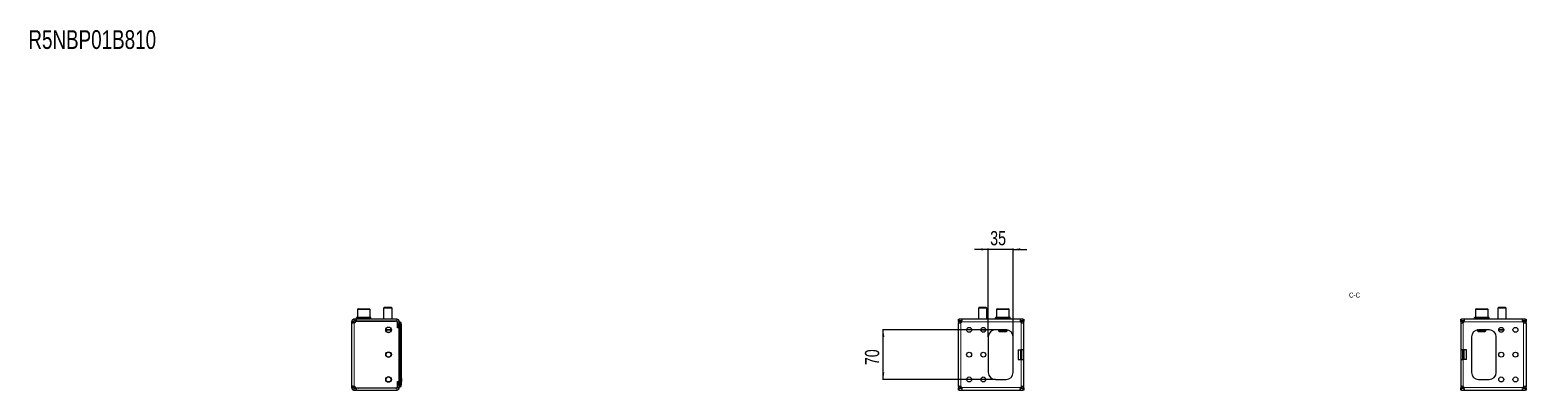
# Model space of a CAD drawing. Header units: millimetres. Extents: x 535 to 4600, y -1371 to 657.
# Drawn here: x 2491 to 4600, y 149 to 657 of the extents above; entities that cross this region are included whole.
import ezdxf

# ---------------------------------------------------------------- set-up
doc = ezdxf.new("R2010")
doc.units = ezdxf.units.MM
doc.layers.add('FORMAT', color=7, linetype='Continuous')
doc.styles.add('SLDTEXTSTYLE0', font='TXT', dxfattribs={"width": 0.75})
doc.dimstyles.new('SLDDIMSTYLE0', dxfattribs={"dimtxt": 20, "dimasz": 10, "dimexe": 0, "dimexo": 0.0625, "dimgap": 5, "dimtad": 2, "dimdec": 1, "dimrnd": 1e-09, "dimzin": 12, "dimdsep": 46, "dimtxsty": 'SLDTEXTSTYLE0', "dimsah": 1, "dimcen": 0.09, "dimadec": 0, "dimazin": 3, "dimtfac": 1, "dimtofl": 0, "dimtmove": 0, "dimatfit": 3, "dimfxl": 0, "dimfrac": 2, "dimtolj": 1, "dimtzin": 12, "dimarcsym": 0})
doc.dimstyles.new('SLDDIMSTYLE1', dxfattribs={"dimtxt": 20, "dimasz": 10, "dimexe": 0, "dimexo": 0.0625, "dimgap": 5, "dimtad": 2, "dimdec": 1, "dimrnd": 1e-09, "dimzin": 12, "dimdsep": 46, "dimtxsty": 'SLDTEXTSTYLE0', "dimsah": 1, "dimcen": 0.09, "dimadec": 0, "dimazin": 3, "dimtfac": 1, "dimtmove": 0, "dimatfit": 0, "dimfxl": 0, "dimfrac": 2, "dimtolj": 1, "dimtzin": 12, "dimarcsym": 0})

# ---------------------------------------------------------------- blocks, each defined once
blk = doc.blocks.new('_D_9')
at = {"layer": 'FORMAT'}
for p, q in [((3842.1, 347.1), (3822.9, 347.1)), ((3842.1, 223.6), (3842.1, 348.1)), ((3877.1, 347.1), (3842.1, 347.1)), ((3877.1, 223.6), (3877.1, 348.1)), ((3877.1, 347.1), (3896.3, 347.1))]:
    blk.add_line(p, q, dxfattribs=at)
for points in [[(3842.1, 347.1), (3832.1, 348.6), (3832.1, 345.5)], [(3877.1, 347.1), (3887.1, 345.5), (3887.1, 348.6)]]:
    blk.add_solid(points, dxfattribs=at)
at = {"layer": 'FORMAT', "insert": (3844.8, 372.9), "char_height": 20, "attachment_point": 1, "style": 'SLDTEXTSTYLE0'}
blk.add_mtext('35', dxfattribs=at)
blk = doc.blocks.new('_D_10')
at = {"layer": 'FORMAT'}
for p, q in [((3852.1, 233.6), (3693.1, 233.6)), ((3694.1, 163.6), (3694.1, 233.6)), ((3852.1, 163.6), (3693.1, 163.6))]:
    blk.add_line(p, q, dxfattribs=at)
for points in [[(3694.1, 233.6), (3692.6, 223.6), (3695.6, 223.6)], [(3694.1, 163.6), (3695.6, 173.6), (3692.6, 173.6)]]:
    blk.add_solid(points, dxfattribs=at)
at = {"layer": 'FORMAT', "insert": (3668.3, 183.8), "char_height": 20, "attachment_point": 1, "rotation": 90, "style": 'SLDTEXTSTYLE0'}
blk.add_mtext('70', dxfattribs=at)

msp = doc.modelspace()

# ---------------------------------------------------------------- linework, layer by layer
at = {"color": 7, "linetype": 'Continuous', "lineweight": 25}
for p, q in [((2952.82, 262.07), (2952.82, 251.07)), ((2953.82, 263.07), (2969.82, 263.07)), ((2970.82, 251.07), (2970.82, 262.07)), ((2990.9, 265.07), (2989.82, 264)), ((2989.82, 264), (2989.82, 248.57)), ((3001.82, 264), (2989.82, 264)), ((3000.75, 265.07), (2990.9, 265.07)), ((3001.82, 264), (3000.75, 265.07)), ((3001.82, 248.57), (3001.82, 264)), ((3829.18, 265.07), (3828.11, 264)), ((3828.11, 264), (3828.11, 248.57)), ((3840.11, 264), (3828.11, 264)), ((3839.03, 265.07), (3829.18, 265.07)), ((3840.11, 264), (3839.03, 265.07)), ((3840.11, 248.57), (3840.11, 264)), ((3853.61, 262.07), (3853.61, 251.07)), ((3854.61, 263.07), (3863, 263.07)), ((3863, 263.07), (3870.61, 263.07)), ((3871.61, 251.07), (3871.61, 262.07)), ((4528.61, 262.07), (4528.61, 251.07)), ((4529.61, 263.07), (4537.95, 263.07)), ((4537.95, 263.07), (4545.61, 263.07)), ((4546.61, 251.07), (4546.61, 262.07)), ((4561.18, 265.07), (4560.11, 264)), ((4560.11, 264), (4560.11, 248.57)), ((4572.11, 264), (4560.11, 264)), ((4571.03, 265.07), (4561.18, 265.07)), ((4572.11, 264), (4571.03, 265.07)), ((4572.11, 248.57), (4572.11, 264)), ((2947.32, 245.07), (2944.82, 245.07)), ((2944.82, 245.07), (2944.82, 243.85)), ((2944.82, 243.85), (2944.82, 153.3)), ((2947.32, 243.85), (2944.82, 243.85)), ((2947.32, 245.07), (2947.32, 243.85)), ((2948.32, 246.07), (2948.32, 248.57)), ((2950.73, 248.57), (2948.32, 248.57)), ((2950.73, 246.07), (2948.32, 246.07)), ((2950.72, 248.57), (2950.72, 246.07)), ((2950.72, 248.57), (2951.72, 248.57)), ((2951.72, 246.07), (2950.72, 246.07)), ((2951.57, 251.07), (2951.57, 250.07)), ((2951.57, 251.07), (2951.58, 251.07)), ((2951.57, 250.07), (2951.58, 250.07)), ((2951.58, 251.07), (2951.58, 250.82)), ((2952.37, 251.07), (2951.58, 251.07)), ((2951.58, 250.07), (2951.58, 250.32)), ((2952.37, 250.07), (2951.58, 250.07)), ((3008.32, 248.57), (2951.72, 248.57)), ((2951.72, 246.07), (3008.32, 246.07)), ((2951.75, 245.97), (3006.72, 245.97)), ((2952.37, 251.07), (2952.47, 251.07)), ((2952.37, 250.07), (2952.47, 250.07)), ((2952.47, 251.07), (2952.47, 250.82)), ((2954.61, 251.07), (2952.47, 251.07)), ((2952.47, 250.07), (2952.47, 250.32)), ((2954.61, 250.07), (2952.47, 250.07)), ((2954.61, 251.07), (2954.79, 251.07)), ((2954.61, 250.07), (2954.79, 250.07)), ((2954.79, 251.07), (2954.79, 250.82)), ((2957.95, 251.07), (2954.79, 251.07)), ((2954.79, 250.07), (2954.79, 250.32)), ((2957.95, 250.07), (2954.79, 250.07)), ((2955.82, 250.07), (2955.82, 248.57)), ((2957.95, 251.07), (2958.18, 251.07)), ((2957.95, 250.07), (2958.18, 250.07)), ((2958.18, 251.07), (2958.18, 250.82)), ((2961.87, 251.07), (2958.18, 251.07)), ((2958.18, 250.07), (2958.18, 250.32)), ((2961.87, 250.07), (2958.18, 250.07)), ((2961.87, 251.07), (2962.17, 251.07)), ((2961.87, 251.07), (2961.96, 251.07)), ((2961.87, 250.07), (2962.05, 250.07)), ((2962.05, 250.07), (2962.12, 250.07)), ((2962.09, 251.07), (2962.12, 251.07)), ((2962.12, 251.07), (2962.12, 250.82)), ((2965.79, 251.07), (2962.12, 251.07)), ((2962.12, 250.07), (2962.12, 250.32)), ((2965.79, 250.07), (2962.12, 250.07)), ((2965.79, 251.07), (2966.02, 251.07)), ((2965.79, 250.07), (2966.02, 250.07)), ((2966.02, 251.07), (2966.02, 250.82)), ((2969.11, 251.07), (2966.02, 251.07)), ((2966.02, 250.07), (2966.02, 250.32)), ((2969.11, 250.07), (2966.02, 250.07)), ((2967.82, 248.57), (2967.82, 250.07)), ((2969.11, 251.07), (2969.28, 251.07)), ((2969.11, 250.07), (2969.28, 250.07)), ((2969.28, 251.07), (2969.28, 250.82)), ((2971.31, 251.07), (2969.28, 251.07)), ((2969.28, 250.07), (2969.28, 250.32)), ((2971.31, 250.07), (2969.28, 250.07)), ((2971.31, 251.07), (2971.4, 251.07)), ((2971.31, 250.07), (2971.4, 250.07)), ((2971.4, 251.07), (2971.4, 250.82)), ((2972.07, 251.07), (2971.4, 251.07)), ((2971.4, 250.07), (2971.4, 250.32)), ((2972.07, 250.07), (2971.4, 250.07)), ((2972.07, 250.07), (2972.07, 251.07)), ((2985.57, 246.07), (2985.57, 245.97)), ((2985.86, 246.07), (2985.86, 245.97)), ((2987.55, 246.07), (2987.55, 245.97)), ((2990.5, 246.07), (2990.5, 245.97)), ((3000.79, 233.07), (2992.85, 233.07)), ((2994.26, 246.07), (2994.26, 245.97)), ((2998.25, 246.07), (2998.25, 245.97)), ((3001.88, 246.07), (3001.88, 245.97)), ((3004.58, 246.07), (3004.58, 245.97)), ((3005.95, 246.07), (3005.95, 245.97)), ((3006.07, 245.97), (3006.07, 246.07)), ((3009.22, 236.47), (3009.22, 243.47)), ((3009.22, 238.05), (3009.32, 237.84)), ((3011.82, 236.47), (3009.22, 236.47)), ((3009.32, 245.07), (3009.32, 237.12)), ((3011.82, 237.12), (3009.32, 237.12)), ((3011.82, 245.07), (3011.82, 237.12)), ((3011.82, 244.82), (3012.02, 244.82)), ((3011.82, 155.1), (3011.82, 242.55)), ((3011.82, 236.47), (3011.82, 160.67)), ((3012.02, 244.82), (3013.71, 244.37)), ((3012.02, 155.72), (3012.02, 241.93)), ((3014.82, 241.47), (3014.82, 242.92)), ((3014.82, 241.47), (3014.82, 167.03)), ((3800.11, 246.07), (3800.11, 248.57)), ((3800.11, 248.57), (3801.22, 248.57)), ((3801.22, 246.07), (3800.11, 246.07)), ((3800.11, 246.07), (3800.11, 245.97)), ((3800.11, 245.97), (3802.61, 245.97)), ((3800.11, 245.36), (3800.11, 245.97)), ((3800.11, 245.36), (3800.11, 243.3)), ((3800.11, 153.85), (3800.11, 243.3)), ((3800.11, 243.3), (3801.2, 243.3)), ((3804.94, 248.57), (3801.22, 248.57)), ((3804.94, 246.07), (3801.22, 246.07)), ((3802.61, 245.97), (3802.61, 245.36)), ((3802.61, 245.36), (3802.61, 243.54)), ((3887.28, 248.57), (3804.94, 248.57)), ((3804.94, 248.57), (3804.94, 246.36)), ((3838.57, 233.07), (3831.64, 233.07)), ((3867.11, 233.57), (3852.11, 233.57)), ((3852.36, 251.07), (3852.36, 250.07)), ((3852.36, 251.07), (3852.37, 251.07)), ((3852.36, 250.07), (3852.37, 250.07)), ((3852.37, 251.07), (3852.37, 250.82)), ((3853.19, 251.07), (3852.37, 251.07)), ((3852.37, 250.07), (3852.37, 250.32)), ((3853.19, 250.07), (3852.37, 250.07)), ((3853.19, 251.07), (3853.29, 251.07)), ((3853.19, 250.07), (3853.29, 250.07)), ((3853.29, 251.07), (3853.29, 250.82)), ((3855.46, 251.07), (3853.29, 251.07)), ((3853.29, 250.07), (3853.29, 250.32)), ((3855.46, 250.07), (3853.29, 250.07)), ((3853.78, 233.48), (3853.76, 233.48)), ((3853.78, 233.47), (3853.78, 233.48)), ((3853.88, 233.47), (3853.78, 233.47)), ((3853.88, 233.57), (3853.88, 233.47)), ((3857.13, 233.47), (3853.88, 233.47)), ((3855.46, 251.07), (3855.64, 251.07)), ((3855.46, 250.07), (3855.64, 250.07)), ((3855.64, 251.07), (3855.64, 250.82)), ((3858.82, 251.07), (3855.64, 251.07)), ((3855.64, 250.07), (3855.64, 250.32)), ((3858.82, 250.07), (3855.64, 250.07)), ((3856.61, 250.07), (3856.61, 248.57)), ((3856.61, 233.47), (3856.61, 232.15)), ((3856.61, 232.15), (3857.68, 231.07)), ((3856.61, 232.15), (3862.9, 232.15)), ((3857.13, 233.47), (3859.03, 233.47)), ((3858.82, 251.07), (3859.05, 251.07)), ((3858.82, 250.07), (3859.05, 250.07)), ((3859.59, 233.47), (3859.03, 233.47)), ((3859.05, 251.07), (3859.05, 250.82)), ((3862.75, 251.07), (3859.05, 251.07)), ((3859.05, 250.07), (3859.05, 250.32)), ((3862.75, 250.07), (3859.05, 250.07)), ((3865.63, 233.47), (3859.59, 233.47)), ((3862.75, 251.07), (3863.05, 251.07)), ((3862.75, 251.07), (3862.83, 251.07)), ((3862.75, 250.07), (3862.9, 250.07)), ((3862.9, 250.07), (3863, 250.07)), ((3862.9, 232.15), (3868.61, 232.15)), ((3862.95, 251.07), (3863, 251.07)), ((3863, 251.07), (3863, 250.82)), ((3866.66, 251.07), (3863, 251.07)), ((3863, 250.07), (3863, 250.32)), ((3866.66, 250.07), (3863, 250.07)), ((3866.18, 233.47), (3865.63, 233.47)), ((3866.18, 233.47), (3868.08, 233.47)), ((3866.66, 251.07), (3866.89, 251.07)), ((3866.66, 250.07), (3866.89, 250.07)), ((3866.89, 251.07), (3866.89, 250.82)), ((3869.95, 251.07), (3866.89, 251.07)), ((3866.89, 250.07), (3866.89, 250.32)), ((3869.95, 250.07), (3866.89, 250.07)), ((3867.53, 231.07), (3868.61, 232.15)), ((3868.52, 233.47), (3868.08, 233.47)), ((3868.61, 248.57), (3868.61, 250.07)), ((3868.61, 232.15), (3868.61, 233.46)), ((3869.95, 251.07), (3870.13, 251.07)), ((3869.95, 250.07), (3870.13, 250.07)), ((3870.13, 251.07), (3870.13, 250.82)), ((3872.13, 251.07), (3870.13, 251.07)), ((3870.13, 250.07), (3870.13, 250.32)), ((3872.13, 250.07), (3870.13, 250.07)), ((3872.13, 251.07), (3872.22, 251.07)), ((3872.13, 250.07), (3872.22, 250.07)), ((3872.22, 251.07), (3872.22, 250.82)), ((3872.86, 251.07), (3872.22, 251.07)), ((3872.22, 250.07), (3872.22, 250.32)), ((3872.86, 250.07), (3872.22, 250.07)), ((3872.86, 250.07), (3872.86, 251.07)), ((3887.28, 248.57), (3887.28, 246.07)), ((3891, 248.57), (3887.28, 248.57)), ((3891, 246.07), (3887.28, 246.07)), ((3889.61, 245.97), (3892.11, 245.97)), ((3889.61, 245.36), (3889.61, 245.97)), ((3889.61, 243.53), (3889.61, 245.36)), ((3891, 248.57), (3892.11, 248.57)), ((3892.11, 246.07), (3891, 246.07)), ((3892.11, 248.57), (3892.11, 246.07)), ((3892.11, 245.97), (3892.11, 246.07)), ((3892.11, 245.97), (3892.11, 245.36)), ((3892.11, 243.3), (3892.11, 245.36)), ((3892.11, 205.57), (3892.11, 243.3)), ((4508.11, 246.07), (4508.11, 248.57)), ((4508.11, 248.57), (4509.22, 248.57)), ((4509.22, 246.07), (4508.11, 246.07)), ((4508.11, 246.07), (4508.11, 245.97)), ((4508.11, 245.97), (4510.61, 245.97)), ((4508.11, 245.36), (4508.11, 245.97)), ((4508.11, 245.36), (4508.11, 243.3)), ((4508.11, 243.3), (4509.2, 243.3)), ((4508.11, 243.3), (4508.11, 205.57)), ((4512.94, 248.57), (4509.22, 248.57)), ((4512.94, 246.07), (4509.22, 246.07)), ((4510.61, 245.97), (4510.61, 245.36)), ((4510.61, 245.36), (4510.61, 243.54)), ((4512.94, 248.57), (4512.94, 246.36)), ((4595.28, 248.57), (4512.94, 248.57)), ((4527.36, 251.07), (4527.36, 250.07)), ((4527.36, 251.07), (4527.37, 251.07)), ((4527.36, 250.07), (4527.37, 250.07)), ((4527.37, 251.07), (4527.37, 250.82)), ((4528.2, 251.07), (4527.37, 251.07)), ((4527.37, 250.07), (4527.37, 250.32)), ((4528.2, 250.07), (4527.37, 250.07)), ((4528.2, 251.07), (4528.3, 251.07)), ((4528.2, 250.07), (4528.3, 250.07)), ((4528.3, 251.07), (4528.3, 250.82)), ((4530.46, 251.07), (4528.3, 251.07)), ((4528.3, 250.07), (4528.3, 250.32)), ((4530.46, 250.07), (4528.3, 250.07)), ((4530.46, 251.07), (4530.65, 251.07)), ((4530.46, 250.07), (4530.65, 250.07)), ((4530.65, 251.07), (4530.65, 250.82)), ((4533.82, 251.07), (4530.65, 251.07)), ((4530.65, 250.07), (4530.65, 250.32)), ((4533.82, 250.07), (4530.65, 250.07)), ((4531.61, 250.07), (4531.61, 248.57)), ((4531.61, 233.46), (4531.61, 232.15)), ((4531.61, 232.15), (4532.68, 231.07)), ((4531.61, 232.15), (4537.86, 232.15)), ((4532.13, 233.47), (4531.7, 233.47)), ((4532.13, 233.47), (4534.03, 233.47)), ((4548.11, 233.57), (4533.11, 233.57)), ((4533.82, 251.07), (4534.05, 251.07)), ((4533.82, 250.07), (4534.05, 250.07)), ((4534.59, 233.47), (4534.03, 233.47)), ((4534.05, 251.07), (4534.05, 250.82)), ((4537.75, 251.07), (4534.05, 251.07)), ((4534.05, 250.07), (4534.05, 250.32)), ((4537.75, 250.07), (4534.05, 250.07)), ((4540.63, 233.47), (4534.59, 233.47)), ((4537.75, 251.07), (4537.99, 251.07)), ((4537.75, 251.07), (4537.83, 251.07)), ((4537.75, 250.07), (4537.91, 250.07)), ((4537.86, 232.15), (4543.61, 232.15)), ((4537.91, 250.07), (4538, 250.07)), ((4537.96, 251.07), (4538, 251.07)), ((4538, 251.07), (4538, 250.82)), ((4541.66, 251.07), (4538, 251.07)), ((4538, 250.07), (4538, 250.32)), ((4541.66, 250.07), (4538, 250.07)), ((4541.18, 233.47), (4540.63, 233.47)), ((4541.18, 233.47), (4543.08, 233.47)), ((4541.66, 251.07), (4541.89, 251.07)), ((4541.66, 250.07), (4541.89, 250.07)), ((4541.89, 251.07), (4541.89, 250.82)), ((4544.96, 251.07), (4541.89, 251.07)), ((4541.89, 250.07), (4541.89, 250.32)), ((4544.96, 250.07), (4541.89, 250.07)), ((4542.53, 231.07), (4543.61, 232.15)), ((4546.34, 233.47), (4543.08, 233.47)), ((4543.61, 248.57), (4543.61, 250.07)), ((4543.61, 232.15), (4543.61, 233.47)), ((4544.96, 251.07), (4545.13, 251.07)), ((4544.96, 250.07), (4545.13, 250.07)), ((4545.13, 251.07), (4545.13, 250.82)), ((4547.13, 251.07), (4545.13, 251.07)), ((4545.13, 250.07), (4545.13, 250.32)), ((4547.13, 250.07), (4545.13, 250.07)), ((4546.34, 233.47), (4546.34, 233.57)), ((4546.44, 233.47), (4546.34, 233.47)), ((4546.46, 233.48), (4546.44, 233.48)), ((4546.44, 233.47), (4546.44, 233.48)), ((4547.13, 251.07), (4547.22, 251.07)), ((4547.13, 250.07), (4547.22, 250.07)), ((4547.22, 251.07), (4547.22, 250.82)), ((4547.86, 251.07), (4547.22, 251.07)), ((4547.22, 250.07), (4547.22, 250.32)), ((4547.86, 250.07), (4547.22, 250.07)), ((4547.86, 250.07), (4547.86, 251.07)), ((4568.57, 233.07), (4561.64, 233.07)), ((4595.28, 246.07), (4595.28, 248.57)), ((4599, 248.57), (4595.28, 248.57)), ((4599, 246.07), (4595.28, 246.07)), ((4597.61, 245.97), (4600.11, 245.97)), ((4597.61, 245.36), (4597.61, 245.97)), ((4597.61, 243.53), (4597.61, 245.36)), ((4599, 248.57), (4600.11, 248.57)), ((4600.11, 246.07), (4599, 246.07)), ((4600.11, 248.57), (4600.11, 246.07)), ((4600.11, 245.97), (4600.11, 246.07)), ((4600.11, 245.97), (4600.11, 245.36)), ((4600.11, 243.3), (4600.11, 245.36)), ((4600.11, 243.3), (4600.11, 153.85)), ((3842.11, 223.57), (3842.11, 173.57)), ((3857.68, 231.07), (3862.85, 231.07)), ((3862.85, 231.07), (3867.53, 231.07)), ((3877.11, 173.57), (3877.11, 223.57)), ((4523.11, 223.57), (4523.11, 173.57)), ((4532.68, 231.07), (4537.82, 231.07)), ((4537.82, 231.07), (4542.53, 231.07)), ((4558.11, 173.57), (4558.11, 223.57)), ((3884.11, 205.57), (3888.61, 205.57)), ((3884.11, 205.57), (3884.11, 191.57)), ((3884.11, 191.57), (3888.61, 191.57)), ((3892.11, 205.57), (3888.61, 205.57)), ((3888.61, 191.57), (3892.11, 191.57)), ((3889.61, 191.57), (3889.61, 205.57)), ((3892.11, 191.57), (3892.11, 205.57)), ((3892.11, 153.85), (3892.11, 191.57)), ((4511.61, 205.57), (4508.11, 205.57)), ((4508.11, 205.57), (4508.11, 191.57)), ((4508.11, 191.57), (4511.61, 191.57)), ((4508.11, 191.57), (4508.11, 153.85)), ((4510.61, 205.57), (4510.61, 191.57)), ((4516.11, 205.57), (4511.61, 205.57)), ((4516.11, 191.57), (4511.61, 191.57)), ((4516.11, 191.57), (4516.11, 205.57)), ((2944.82, 153.3), (2947.32, 153.3)), ((2944.82, 153.3), (2944.82, 152.07)), ((2944.82, 152.07), (2947.32, 152.07)), ((2947.32, 153.3), (2947.32, 152.07)), ((2948.32, 148.57), (2948.32, 151.07)), ((2948.32, 151.07), (2950.73, 151.07)), ((2948.32, 148.57), (2950.73, 148.57)), ((2950.72, 151.07), (2950.72, 148.57)), ((2950.72, 151.07), (2951.72, 151.07)), ((2951.72, 148.57), (2950.72, 148.57)), ((3008.32, 151.07), (2951.72, 151.07)), ((2951.72, 148.57), (3008.32, 148.57)), ((3006.72, 151.17), (2951.75, 151.17)), ((3009.22, 160.67), (3011.82, 160.67)), ((3009.22, 153.67), (3009.22, 160.67)), ((3009.22, 159.6), (3009.32, 159.81)), ((3009.32, 160.02), (3009.32, 152.07)), ((3011.82, 160.02), (3009.32, 160.02)), ((3011.82, 160.02), (3011.82, 152.07)), ((3012.02, 152.82), (3011.82, 152.82)), ((3013.71, 153.28), (3012.02, 152.82)), ((3014.82, 167.03), (3014.82, 158.82)), ((3015.02, 165.08), (3014.82, 165.08)), ((3015.02, 165.04), (3014.82, 165.04)), ((3015.02, 165.03), (3014.82, 165.03)), ((3015.02, 160.82), (3014.82, 160.82)), ((3015.02, 160.77), (3014.82, 160.77)), ((3014.82, 158.82), (3014.82, 156.17)), ((3014.82, 154.73), (3014.82, 156.17)), ((3015.02, 164.59), (3015.02, 161.26)), ((3800.11, 153.85), (3800.11, 151.79)), ((3800.11, 151.17), (3800.11, 151.79)), ((3802.61, 151.17), (3800.11, 151.17)), ((3800.11, 151.17), (3800.11, 151.07)), ((3800.11, 148.57), (3800.11, 151.07)), ((3800.11, 151.07), (3801.22, 151.07)), ((3801.22, 148.57), (3800.11, 148.57)), ((3801.22, 151.07), (3804.94, 151.07)), ((3801.22, 148.57), (3804.94, 148.57)), ((3802.61, 153.62), (3802.61, 151.79)), ((3802.61, 151.79), (3802.61, 151.17)), ((3804.94, 151.07), (3804.94, 148.57)), ((3804.94, 148.57), (3887.28, 148.57)), ((3852.11, 163.57), (3867.11, 163.57)), ((3887.28, 151.07), (3891, 151.07)), ((3887.28, 148.57), (3887.28, 150.79)), ((3887.28, 148.57), (3891, 148.57)), ((3889.61, 151.79), (3889.61, 153.6)), ((3889.61, 151.17), (3889.61, 151.79)), ((3892.11, 151.17), (3889.61, 151.17)), ((3891, 151.07), (3892.11, 151.07)), ((3892.11, 148.57), (3891, 148.57)), ((3892.11, 153.85), (3891.01, 153.85)), ((3892.11, 151.79), (3892.11, 153.85)), ((3892.11, 151.79), (3892.11, 151.17)), ((3892.11, 151.07), (3892.11, 151.17)), ((3892.11, 151.07), (3892.11, 148.57)), ((4508.11, 153.85), (4508.11, 151.79)), ((4508.11, 151.17), (4508.11, 151.79)), ((4510.61, 151.17), (4508.11, 151.17)), ((4508.11, 151.17), (4508.11, 151.07)), ((4508.11, 148.57), (4508.11, 151.07)), ((4508.11, 151.07), (4509.22, 151.07)), ((4509.22, 148.57), (4508.11, 148.57)), ((4509.22, 151.07), (4512.94, 151.07)), ((4509.22, 148.57), (4512.94, 148.57)), ((4510.61, 153.62), (4510.61, 151.79)), ((4510.61, 151.79), (4510.61, 151.17)), ((4512.94, 148.57), (4512.94, 151.07)), ((4512.94, 148.57), (4595.28, 148.57)), ((4533.11, 163.57), (4548.11, 163.57)), ((4595.28, 151.07), (4599, 151.07)), ((4595.28, 148.57), (4595.28, 150.79)), ((4595.28, 148.57), (4599, 148.57)), ((4597.61, 151.79), (4597.61, 153.6)), ((4597.61, 151.17), (4597.61, 151.79)), ((4600.11, 151.17), (4597.61, 151.17)), ((4599, 151.07), (4600.11, 151.07)), ((4600.11, 148.57), (4599, 148.57)), ((4600.11, 153.85), (4599.01, 153.85)), ((4600.11, 151.79), (4600.11, 153.85)), ((4600.11, 151.79), (4600.11, 151.17)), ((4600.11, 151.07), (4600.11, 151.17)), ((4600.11, 151.07), (4600.11, 148.57))]:
    msp.add_line(p, q, dxfattribs=at)
at = {"color": 8, "linetype": 'Continuous', "lineweight": 18}
for p, q in [((2970.82, 262.07), (2952.82, 262.07)), ((3863.05, 262.07), (3853.61, 262.07)), ((3871.61, 262.07), (3863.05, 262.07)), ((4537.99, 262.07), (4528.61, 262.07)), ((4546.61, 262.07), (4537.99, 262.07)), ((2948.32, 243.3), (2948.32, 153.85)), ((2951.72, 248.57), (2951.72, 246.07)), ((2992.85, 234.07), (3000.79, 234.07)), ((3008.32, 246.07), (3008.32, 248.57)), ((3009.32, 245.07), (3011.82, 245.07)), ((3011.63, 236.47), (3011.63, 237.12)), ((3013.71, 241.47), (3012.02, 241.93)), ((3013.71, 156.17), (3013.71, 241.47)), ((3014.82, 241.47), (3013.71, 241.47)), ((3802.61, 245.36), (3800.11, 245.36)), ((3801.22, 248.57), (3801.22, 246.07)), ((3802.61, 245.07), (3804.69, 245.07)), ((3803.61, 153.3), (3803.61, 243.85)), ((3887.52, 245.07), (3804.69, 245.07)), ((3831.64, 234.07), (3838.57, 234.07)), ((3859.03, 233.57), (3859.03, 233.47)), ((3859.59, 233.57), (3859.59, 233.47)), ((3865.63, 233.57), (3865.63, 233.47)), ((3866.18, 233.57), (3866.18, 233.47)), ((3887.52, 245.07), (3889.61, 245.07)), ((3888.61, 205.57), (3888.61, 243.85)), ((3892.11, 245.36), (3889.61, 245.36)), ((3891, 246.07), (3891, 248.57)), ((4510.61, 245.36), (4508.11, 245.36)), ((4509.22, 248.57), (4509.22, 246.07)), ((4510.61, 245.07), (4512.69, 245.07)), ((4511.61, 243.85), (4511.61, 205.57)), ((4512.69, 245.07), (4595.52, 245.07)), ((4534.03, 233.57), (4534.03, 233.47)), ((4534.59, 233.57), (4534.59, 233.47)), ((4540.63, 233.57), (4540.63, 233.47)), ((4541.18, 233.57), (4541.18, 233.47)), ((4561.64, 234.07), (4568.57, 234.07)), ((4595.52, 245.07), (4597.61, 245.07)), ((4596.61, 243.85), (4596.61, 153.3)), ((4600.11, 245.36), (4597.61, 245.36)), ((4599, 246.07), (4599, 248.57)), ((3887.41, 191.57), (3887.41, 205.57)), ((3887.61, 205.57), (3887.61, 191.57)), ((3887.72, 191.57), (3887.72, 205.57)), ((3887.92, 205.57), (3887.92, 191.57)), ((3888.61, 153.3), (3888.61, 191.57)), ((3888.8, 191.57), (3888.8, 205.57)), ((3889, 205.57), (3889, 191.57)), ((3889.1, 191.57), (3889.1, 205.57)), ((3889.3, 205.57), (3889.3, 191.57)), ((4510.91, 191.57), (4510.91, 205.57)), ((4511.11, 205.57), (4511.11, 191.57)), ((4511.22, 191.57), (4511.22, 205.57)), ((4511.42, 205.57), (4511.42, 191.57)), ((4511.61, 191.57), (4511.61, 153.3)), ((4512.3, 191.57), (4512.3, 205.57)), ((4512.5, 205.57), (4512.5, 191.57)), ((4512.6, 191.57), (4512.6, 205.57)), ((4512.8, 205.57), (4512.8, 191.57)), ((2951.72, 151.07), (2951.72, 148.57)), ((3008.32, 151.07), (3008.32, 148.57)), ((3009.32, 152.07), (3011.82, 152.07)), ((3011.63, 160.02), (3011.63, 160.67)), ((3012.02, 155.72), (3013.71, 156.17)), ((3013.71, 156.17), (3014.82, 156.17)), ((3015.02, 164.59), (3014.82, 164.59)), ((3015.02, 161.26), (3014.82, 161.26)), ((3800.11, 151.79), (3802.61, 151.79)), ((3801.22, 151.07), (3801.22, 148.57)), ((3804.69, 152.07), (3802.61, 152.07)), ((3887.52, 152.07), (3804.69, 152.07)), ((3889.61, 152.07), (3887.52, 152.07)), ((3889.61, 151.79), (3892.11, 151.79)), ((3891, 148.57), (3891, 151.07)), ((4508.11, 151.79), (4510.61, 151.79)), ((4509.22, 151.07), (4509.22, 148.57)), ((4512.69, 152.07), (4510.61, 152.07)), ((4512.69, 152.07), (4595.52, 152.07)), ((4597.61, 152.07), (4595.52, 152.07)), ((4597.61, 151.79), (4600.11, 151.79)), ((4599, 148.57), (4599, 151.07))]:
    msp.add_line(p, q, dxfattribs=at)
at = {"color": 7, "linetype": 'Continuous', "lineweight": 25}
for centre, radius in [((2996.82, 233.57), 4), ((3815.11, 233.57), 3.5), ((3835.11, 233.57), 3.5), ((4565.11, 233.57), 3.5), ((4585.11, 233.57), 3.5), ((2996.82, 198.57), 4), ((2996.82, 198.57), 3.5), ((3815.11, 198.57), 3.5), ((3835.11, 198.57), 3.5), ((4565.11, 198.57), 3.5), ((4585.11, 198.57), 3.5), ((2996.82, 163.57), 4), ((2996.82, 163.57), 3.5), ((3815.11, 163.57), 3.5), ((3835.11, 163.57), 3.5), ((4565.11, 163.57), 3.5), ((4585.11, 163.57), 3.5)]:
    msp.add_circle(centre, radius, dxfattribs=at)
for centre, radius, start, end in [((2953.82, 262.07), 1, 90, 180), ((2969.82, 262.07), 1, 0, 90), ((3854.61, 262.07), 1, 90, 180), ((3870.61, 262.07), 1, 0, 90), ((4529.61, 262.07), 1, 90, 180), ((4545.61, 262.07), 1, 0, 90), ((2947.6, 246.72), 3.5, 281.89481, 337.11462), ((2951.75, 244.97), 1, 90, 157.11462), ((2954.47, 245.72), 0.35, 45.58469, 90), ((2969.17, 245.72), 0.35, 90, 134.41531), ((2996.82, 233.57), 3.5, 188.21321, 351.78679), ((3006.72, 243.47), 2.5, 360, 90), ((3008.32, 245.07), 3.5, 0, 90), ((3008.32, 245.07), 1, 0, 90), ((3013.32, 242.92), 1.5, 0, 75), ((3801.61, 246.72), 3.5, 304.8499, 331.87293), ((3852.11, 223.57), 10, 90, 180), ((3867.11, 223.57), 10, 0, 90), ((3890.61, 246.72), 3.5, 208.12707, 235.1501), ((4509.61, 246.72), 3.5, 304.8499, 331.87293), ((4533.11, 223.57), 10, 90, 180), ((4548.11, 223.57), 10, 0, 90), ((4598.61, 246.72), 3.5, 208.12707, 235.1501), ((3852.11, 173.57), 10, 180, 270), ((3867.11, 173.57), 10, 270, 0), ((4533.11, 173.57), 10, 180, 270), ((4548.11, 173.57), 10, 270, 0), ((2947.6, 150.42), 3.5, 22.88538, 78.10519), ((2951.75, 152.17), 1, 202.88538, 270), ((2954.47, 151.42), 0.35, 270, 314.41531), ((2969.17, 151.42), 0.35, 225.58469, 270), ((3006.72, 153.67), 2.5, 270, 0), ((3008.32, 152.07), 3.5, 270, 360), ((3008.32, 152.07), 1, 270, 360), ((3013.32, 154.73), 1.5, 285, 0), ((3801.61, 150.42), 3.5, 28.12707, 55.1501), ((3890.61, 150.42), 3.5, 124.8499, 151.87293), ((4509.61, 150.42), 3.5, 28.12707, 55.1501), ((4598.61, 150.42), 3.5, 124.8499, 151.87293)]:
    msp.add_arc(centre, radius, start, end, dxfattribs=at)
for centre, major_axis, start_param, end_param in [((3000.43, 244.82), (11.57, -3.1), 0.0670375, 0.2530722), ((3000.43, 152.82), (11.57, 3.1), 6.0301131, 6.2161478)]:
    msp.add_ellipse(centre, major_axis=major_axis, ratio=0.2505628, start_param=start_param, end_param=end_param, dxfattribs=at)
at = {"color": 8, "linetype": 'Continuous', "lineweight": 18}
for centre, major_axis, start_param, end_param in [((3013.32, 241.37), (0.38, 3), 4.762686, 6.2664448), ((3013.32, 156.28), (-0.38, 3), 3.1583332, 4.662092)]:
    msp.add_ellipse(centre, major_axis=major_axis, ratio=0.1230384, start_param=start_param, end_param=end_param, dxfattribs=at)
at = {"color": 7, "linetype": 'Continuous', "lineweight": 25}
for points, knots in [([(2948.32, 248.57), (2948.03, 248.55), (2947.48, 248.51), (2946.57, 248.16), (2945.69, 247.49), (2944.97, 246.38), (2944.87, 245.52), (2944.82, 245.07)], [0, 0, 0, 0, 0.16069, 0.3013121, 0.5219513, 0.7535732, 1, 1, 1, 1]), ([(2944.82, 243.85), (2944.87, 243.73), (2944.96, 243.51), (2945.53, 243.32), (2946.13, 243.25), (2946.76, 243.23), (2947.51, 243.24), (2948.05, 243.28), (2948.32, 243.3)], [0, 0, 0, 0, 0.25414868, 0.44821268, 0.57490818, 0.70887241, 0.85046773, 1, 1, 1, 1]), ([(2948.32, 246.07), (2948.24, 246.07), (2948.08, 246.06), (2947.87, 245.98), (2947.71, 245.87), (2947.58, 245.75), (2947.47, 245.61), (2947.35, 245.38), (2947.33, 245.2), (2947.32, 245.07)], [0, 0, 0, 0, 0.1567865, 0.2908092, 0.4035006, 0.4972984, 0.6071328, 0.7261813, 1, 1, 1, 1]), ([(2947.32, 243.85), (2947.34, 243.73), (2947.36, 243.53), (2947.51, 243.32), (2947.64, 243.27), (2947.69, 243.26)], [0, 0, 0, 0, 0.4882324, 0.8197059, 1, 1, 1, 1]), ([(2951.58, 250.82), (2951.58, 250.87), (2951.57, 250.93), (2951.57, 251.01), (2951.57, 251.05), (2951.57, 251.07)], [0, 0, 0, 0, 0.4999808, 0.7499881, 1, 1, 1, 1]), ([(2951.57, 250.07), (2951.57, 250.1), (2951.57, 250.14), (2951.57, 250.22), (2951.58, 250.28), (2951.58, 250.32)], [0, 0, 0, 0, 0.25014008, 0.50028016, 1, 1, 1, 1]), ([(2952.47, 250.82), (2952.45, 250.87), (2952.43, 250.93), (2952.4, 251.01), (2952.38, 251.05), (2952.37, 251.07)], [0, 0, 0, 0, 0.4999808, 0.7499881, 1, 1, 1, 1]), ([(2952.37, 250.07), (2952.38, 250.1), (2952.4, 250.14), (2952.43, 250.22), (2952.45, 250.28), (2952.47, 250.32)], [0, 0, 0, 0, 0.2501401, 0.5002802, 1, 1, 1, 1]), ([(2954.79, 250.82), (2954.76, 250.87), (2954.72, 250.93), (2954.66, 251.01), (2954.63, 251.05), (2954.61, 251.07)], [0, 0, 0, 0, 0.49998083, 0.7499881, 1, 1, 1, 1]), ([(2954.61, 250.07), (2954.63, 250.1), (2954.66, 250.14), (2954.72, 250.22), (2954.76, 250.28), (2954.79, 250.32)], [0, 0, 0, 0, 0.2501401, 0.5002802, 1, 1, 1, 1]), ([(2958.18, 250.82), (2958.14, 250.87), (2958.08, 250.93), (2958.01, 251.01), (2957.97, 251.05), (2957.95, 251.07)], [0, 0, 0, 0, 0.4999808, 0.7499881, 1, 1, 1, 1]), ([(2957.95, 250.07), (2957.97, 250.1), (2958.01, 250.14), (2958.08, 250.22), (2958.14, 250.28), (2958.18, 250.32)], [0, 0, 0, 0, 0.2501401, 0.5002802, 1, 1, 1, 1]), ([(2962.12, 250.82), (2962.08, 250.87), (2962.02, 250.93), (2961.94, 251.01), (2961.89, 251.05), (2961.87, 251.07)], [0, 0, 0, 0, 0.4999808, 0.7499881, 1, 1, 1, 1]), ([(2961.87, 250.07), (2961.89, 250.1), (2961.94, 250.14), (2962.02, 250.22), (2962.08, 250.28), (2962.12, 250.32)], [0, 0, 0, 0, 0.2501401, 0.5002802, 1, 1, 1, 1]), ([(2962.12, 250.82), (2962.11, 250.9), (2962.09, 251.03), (2962.06, 251.06), (2962.05, 251.07)], [0, 0, 0, 0, 0.5617942, 1, 1, 1, 1]), ([(2962.12, 250.32), (2962.11, 250.25), (2962.09, 250.12), (2962.06, 250.09), (2962.05, 250.07)], [0, 0, 0, 0, 0.5617942, 1, 1, 1, 1]), ([(2966.02, 250.82), (2965.98, 250.87), (2965.93, 250.93), (2965.85, 251.01), (2965.81, 251.05), (2965.79, 251.07)], [0, 0, 0, 0, 0.4999808, 0.7499881, 1, 1, 1, 1]), ([(2965.79, 250.07), (2965.81, 250.1), (2965.85, 250.14), (2965.93, 250.22), (2965.98, 250.28), (2966.02, 250.32)], [0, 0, 0, 0, 0.25014008, 0.50028016, 1, 1, 1, 1]), ([(2969.28, 250.82), (2969.25, 250.87), (2969.21, 250.93), (2969.15, 251.01), (2969.12, 251.05), (2969.11, 251.07)], [0, 0, 0, 0, 0.4999808, 0.7499881, 1, 1, 1, 1]), ([(2969.11, 250.07), (2969.12, 250.1), (2969.15, 250.14), (2969.21, 250.22), (2969.25, 250.28), (2969.28, 250.32)], [0, 0, 0, 0, 0.2501401, 0.5002802, 1, 1, 1, 1]), ([(2971.4, 250.82), (2971.39, 250.87), (2971.37, 250.93), (2971.33, 251.01), (2971.32, 251.05), (2971.31, 251.07)], [0, 0, 0, 0, 0.4999808, 0.7499881, 1, 1, 1, 1]), ([(2971.31, 250.07), (2971.32, 250.1), (2971.33, 250.14), (2971.37, 250.22), (2971.39, 250.28), (2971.4, 250.32)], [0, 0, 0, 0, 0.2501401, 0.5002802, 1, 1, 1, 1]), ([(2985.83, 245.97), (2985.83, 245.99), (2985.82, 246.02), (2985.81, 246.05), (2985.81, 246.07)], [0, 0, 0, 0, 0.374848, 1, 1, 1, 1]), ([(2987.46, 245.97), (2987.46, 245.99), (2987.44, 246.02), (2987.42, 246.05), (2987.41, 246.07)], [0, 0, 0, 0, 0.374848, 1, 1, 1, 1]), ([(2990.37, 245.97), (2990.36, 245.99), (2990.33, 246.02), (2990.3, 246.05), (2990.29, 246.07)], [0, 0, 0, 0, 0.374848, 1, 1, 1, 1]), ([(2994.11, 245.97), (2994.1, 245.99), (2994.06, 246.02), (2994.03, 246.05), (2994.01, 246.07)], [0, 0, 0, 0, 0.374848, 1, 1, 1, 1]), ([(2998.11, 245.97), (2998.09, 245.99), (2998.06, 246.02), (2998.03, 246.05), (2998.01, 246.07)], [0, 0, 0, 0, 0.374848, 1, 1, 1, 1]), ([(3001.76, 245.97), (3001.75, 245.99), (3001.72, 246.02), (3001.69, 246.05), (3001.67, 246.07)], [0, 0, 0, 0, 0.374848, 1, 1, 1, 1]), ([(3004.5, 245.97), (3004.5, 245.99), (3004.48, 246.02), (3004.46, 246.05), (3004.45, 246.07)], [0, 0, 0, 0, 0.374848, 1, 1, 1, 1]), ([(3005.93, 245.97), (3005.93, 245.99), (3005.92, 246.02), (3005.91, 246.05), (3005.91, 246.07)], [0, 0, 0, 0, 0.374848, 1, 1, 1, 1]), ([(3800.11, 243.3), (3800.13, 243.28), (3800.18, 243.26), (3800.58, 243.24), (3801.29, 243.28), (3802.39, 243.5), (3803.19, 243.73), (3803.61, 243.85)], [0, 0, 0, 0, 0.1708405, 0.3192172, 0.5481031, 0.7678223, 1, 1, 1, 1]), ([(3804.69, 245.07), (3804.75, 245.33), (3804.85, 245.83), (3804.99, 246.65), (3805.1, 247.36), (3805.11, 247.92), (3805.09, 248.28), (3805.04, 248.53), (3804.97, 248.56), (3804.94, 248.57)], [0, 0, 0, 0, 0.14406669, 0.27127561, 0.47490748, 0.59799737, 0.72633757, 0.86024541, 1, 1, 1, 1]), ([(3852.37, 250.82), (3852.36, 250.87), (3852.36, 250.93), (3852.36, 251.01), (3852.36, 251.05), (3852.36, 251.07)], [0, 0, 0, 0, 0.4999808, 0.7499881, 1, 1, 1, 1]), ([(3852.36, 250.07), (3852.36, 250.1), (3852.36, 250.14), (3852.36, 250.22), (3852.36, 250.28), (3852.37, 250.32)], [0, 0, 0, 0, 0.2501401, 0.5002802, 1, 1, 1, 1]), ([(3853.29, 250.82), (3853.28, 250.87), (3853.25, 250.93), (3853.22, 251.01), (3853.2, 251.05), (3853.19, 251.07)], [0, 0, 0, 0, 0.4999808, 0.7499881, 1, 1, 1, 1]), ([(3853.19, 250.07), (3853.2, 250.1), (3853.22, 250.14), (3853.25, 250.22), (3853.28, 250.28), (3853.29, 250.32)], [0, 0, 0, 0, 0.2501401, 0.5002802, 1, 1, 1, 1]), ([(3853.76, 233.48), (3853.72, 233.48), (3853.63, 233.48), (3853.5, 233.52), (3853.42, 233.56), (3853.4, 233.57)], [0, 0, 0, 0, 0.4181065, 0.8377329, 1, 1, 1, 1]), ([(3855.64, 250.82), (3855.61, 250.87), (3855.57, 250.93), (3855.51, 251.01), (3855.48, 251.05), (3855.46, 251.07)], [0, 0, 0, 0, 0.4999808, 0.7499881, 1, 1, 1, 1]), ([(3855.46, 250.07), (3855.48, 250.1), (3855.51, 250.14), (3855.57, 250.22), (3855.61, 250.28), (3855.64, 250.32)], [0, 0, 0, 0, 0.2501401, 0.5002802, 1, 1, 1, 1]), ([(3857.13, 233.47), (3857.07, 233.48), (3856.95, 233.48), (3856.89, 233.55), (3856.86, 233.57)], [0, 0, 0, 0, 0.594904, 1, 1, 1, 1]), ([(3859.05, 250.82), (3859.01, 250.87), (3858.95, 250.93), (3858.87, 251.01), (3858.84, 251.05), (3858.82, 251.07)], [0, 0, 0, 0, 0.4999808, 0.7499881, 1, 1, 1, 1]), ([(3858.82, 250.07), (3858.84, 250.1), (3858.87, 250.14), (3858.95, 250.22), (3859.01, 250.28), (3859.05, 250.32)], [0, 0, 0, 0, 0.2501401, 0.5002802, 1, 1, 1, 1]), ([(3863, 250.82), (3862.96, 250.87), (3862.89, 250.93), (3862.81, 251.01), (3862.77, 251.05), (3862.75, 251.07)], [0, 0, 0, 0, 0.49998083, 0.7499881, 1, 1, 1, 1]), ([(3862.75, 250.07), (3862.77, 250.1), (3862.81, 250.14), (3862.89, 250.22), (3862.96, 250.28), (3863, 250.32)], [0, 0, 0, 0, 0.2501401, 0.5002802, 1, 1, 1, 1]), ([(3863, 250.82), (3862.98, 250.9), (3862.95, 251.03), (3862.92, 251.06), (3862.9, 251.07)], [0, 0, 0, 0, 0.5617942, 1, 1, 1, 1]), ([(3863, 250.32), (3862.98, 250.25), (3862.95, 250.12), (3862.92, 250.09), (3862.9, 250.07)], [0, 0, 0, 0, 0.5617942, 1, 1, 1, 1]), ([(3866.89, 250.82), (3866.85, 250.87), (3866.79, 250.93), (3866.72, 251.01), (3866.68, 251.05), (3866.66, 251.07)], [0, 0, 0, 0, 0.4999808, 0.7499881, 1, 1, 1, 1]), ([(3866.66, 250.07), (3866.68, 250.1), (3866.72, 250.14), (3866.79, 250.22), (3866.85, 250.28), (3866.89, 250.32)], [0, 0, 0, 0, 0.2501401, 0.5002802, 1, 1, 1, 1]), ([(3870.13, 250.82), (3870.1, 250.87), (3870.06, 250.93), (3870, 251.01), (3869.97, 251.05), (3869.95, 251.07)], [0, 0, 0, 0, 0.4999808, 0.7499881, 1, 1, 1, 1]), ([(3869.95, 250.07), (3869.97, 250.1), (3870, 250.14), (3870.06, 250.22), (3870.1, 250.28), (3870.13, 250.32)], [0, 0, 0, 0, 0.2501401, 0.5002802, 1, 1, 1, 1]), ([(3872.22, 250.82), (3872.21, 250.87), (3872.18, 250.93), (3872.15, 251.01), (3872.14, 251.05), (3872.13, 251.07)], [0, 0, 0, 0, 0.4999808, 0.7499881, 1, 1, 1, 1]), ([(3872.13, 250.07), (3872.14, 250.1), (3872.15, 250.14), (3872.18, 250.22), (3872.21, 250.28), (3872.22, 250.32)], [0, 0, 0, 0, 0.2501401, 0.5002802, 1, 1, 1, 1]), ([(3887.28, 248.57), (3887.25, 248.55), (3887.19, 248.51), (3887.12, 248.16), (3887.1, 247.49), (3887.24, 246.38), (3887.42, 245.52), (3887.52, 245.07)], [0, 0, 0, 0, 0.16069004, 0.30131212, 0.52195134, 0.75357319, 1, 1, 1, 1]), ([(3888.61, 243.85), (3889.06, 243.73), (3889.87, 243.51), (3890.78, 243.32), (3891.37, 243.25), (3891.77, 243.23), (3892.05, 243.24), (3892.09, 243.28), (3892.11, 243.3)], [0, 0, 0, 0, 0.2541487, 0.4482127, 0.5749082, 0.7088724, 0.8504677, 1, 1, 1, 1]), ([(4508.11, 243.3), (4508.13, 243.28), (4508.18, 243.26), (4508.58, 243.24), (4509.29, 243.28), (4510.39, 243.5), (4511.19, 243.73), (4511.61, 243.85)], [0, 0, 0, 0, 0.1708405, 0.3192172, 0.5481031, 0.7678223, 1, 1, 1, 1]), ([(4512.69, 245.07), (4512.75, 245.33), (4512.85, 245.83), (4512.99, 246.65), (4513.1, 247.36), (4513.11, 247.92), (4513.09, 248.28), (4513.04, 248.53), (4512.97, 248.56), (4512.94, 248.57)], [0, 0, 0, 0, 0.1440667, 0.2712756, 0.4749075, 0.5979974, 0.7263376, 0.8602454, 1, 1, 1, 1]), ([(4527.37, 250.82), (4527.36, 250.87), (4527.36, 250.93), (4527.36, 251.01), (4527.36, 251.05), (4527.36, 251.07)], [0, 0, 0, 0, 0.4999808, 0.7499881, 1, 1, 1, 1]), ([(4527.36, 250.07), (4527.36, 250.1), (4527.36, 250.14), (4527.36, 250.22), (4527.36, 250.28), (4527.37, 250.32)], [0, 0, 0, 0, 0.2501401, 0.5002802, 1, 1, 1, 1]), ([(4528.3, 250.82), (4528.28, 250.87), (4528.25, 250.93), (4528.22, 251.01), (4528.2, 251.05), (4528.2, 251.07)], [0, 0, 0, 0, 0.4999808, 0.7499881, 1, 1, 1, 1]), ([(4528.2, 250.07), (4528.2, 250.1), (4528.22, 250.14), (4528.25, 250.22), (4528.28, 250.28), (4528.3, 250.32)], [0, 0, 0, 0, 0.2501401, 0.5002802, 1, 1, 1, 1]), ([(4530.65, 250.82), (4530.61, 250.87), (4530.57, 250.93), (4530.51, 251.01), (4530.48, 251.05), (4530.46, 251.07)], [0, 0, 0, 0, 0.49998083, 0.7499881, 1, 1, 1, 1]), ([(4530.46, 250.07), (4530.48, 250.1), (4530.51, 250.14), (4530.57, 250.22), (4530.61, 250.28), (4530.65, 250.32)], [0, 0, 0, 0, 0.2501401, 0.5002802, 1, 1, 1, 1]), ([(4534.05, 250.82), (4534.01, 250.87), (4533.96, 250.93), (4533.88, 251.01), (4533.84, 251.05), (4533.82, 251.07)], [0, 0, 0, 0, 0.49998083, 0.7499881, 1, 1, 1, 1]), ([(4533.82, 250.07), (4533.84, 250.1), (4533.88, 250.14), (4533.96, 250.22), (4534.01, 250.28), (4534.05, 250.32)], [0, 0, 0, 0, 0.2501401, 0.5002802, 1, 1, 1, 1]), ([(4538, 250.82), (4537.96, 250.87), (4537.9, 250.93), (4537.82, 251.01), (4537.77, 251.05), (4537.75, 251.07)], [0, 0, 0, 0, 0.4999808, 0.7499881, 1, 1, 1, 1]), ([(4537.75, 250.07), (4537.77, 250.1), (4537.82, 250.14), (4537.9, 250.22), (4537.96, 250.28), (4538, 250.32)], [0, 0, 0, 0, 0.2501401, 0.5002802, 1, 1, 1, 1]), ([(4538, 250.82), (4537.99, 250.9), (4537.95, 251.03), (4537.92, 251.06), (4537.91, 251.07)], [0, 0, 0, 0, 0.5617942, 1, 1, 1, 1]), ([(4538, 250.32), (4537.99, 250.25), (4537.95, 250.12), (4537.92, 250.09), (4537.91, 250.07)], [0, 0, 0, 0, 0.5617942, 1, 1, 1, 1]), ([(4541.89, 250.82), (4541.86, 250.87), (4541.8, 250.93), (4541.72, 251.01), (4541.68, 251.05), (4541.66, 251.07)], [0, 0, 0, 0, 0.4999808, 0.7499881, 1, 1, 1, 1]), ([(4541.66, 250.07), (4541.68, 250.1), (4541.72, 250.14), (4541.8, 250.22), (4541.86, 250.28), (4541.89, 250.32)], [0, 0, 0, 0, 0.2501401, 0.5002802, 1, 1, 1, 1]), ([(4543.36, 233.57), (4543.34, 233.55), (4543.29, 233.49), (4543.18, 233.48), (4543.1, 233.47), (4543.08, 233.47)], [0, 0, 0, 0, 0.3199575, 0.8240598, 1, 1, 1, 1]), ([(4545.13, 250.82), (4545.1, 250.87), (4545.06, 250.93), (4545, 251.01), (4544.97, 251.05), (4544.96, 251.07)], [0, 0, 0, 0, 0.49998083, 0.7499881, 1, 1, 1, 1]), ([(4544.96, 250.07), (4544.97, 250.1), (4545, 250.14), (4545.06, 250.22), (4545.1, 250.28), (4545.13, 250.32)], [0, 0, 0, 0, 0.2501401, 0.5002802, 1, 1, 1, 1]), ([(4546.82, 233.57), (4546.77, 233.55), (4546.68, 233.5), (4546.55, 233.48), (4546.48, 233.48), (4546.46, 233.48)], [0, 0, 0, 0, 0.34226, 0.7273166, 1, 1, 1, 1]), ([(4547.22, 250.82), (4547.21, 250.87), (4547.19, 250.93), (4547.16, 251.01), (4547.14, 251.05), (4547.13, 251.07)], [0, 0, 0, 0, 0.4999808, 0.7499881, 1, 1, 1, 1]), ([(4547.13, 250.07), (4547.14, 250.1), (4547.16, 250.14), (4547.19, 250.22), (4547.21, 250.28), (4547.22, 250.32)], [0, 0, 0, 0, 0.2501401, 0.5002802, 1, 1, 1, 1]), ([(4595.28, 248.57), (4595.25, 248.55), (4595.19, 248.51), (4595.12, 248.16), (4595.1, 247.49), (4595.24, 246.38), (4595.42, 245.52), (4595.52, 245.07)], [0, 0, 0, 0, 0.16069, 0.3013121, 0.5219513, 0.7535732, 1, 1, 1, 1]), ([(4596.61, 243.85), (4597.06, 243.73), (4597.87, 243.51), (4598.78, 243.32), (4599.37, 243.25), (4599.77, 243.23), (4600.05, 243.24), (4600.09, 243.28), (4600.11, 243.3)], [0, 0, 0, 0, 0.25414868, 0.44821268, 0.57490818, 0.70887241, 0.85046773, 1, 1, 1, 1]), ([(2948.32, 153.85), (2948.01, 153.86), (2947.42, 153.89), (2946.47, 153.91), (2945.6, 153.87), (2944.95, 153.65), (2944.86, 153.42), (2944.82, 153.3)], [0, 0, 0, 0, 0.1708405, 0.3192172, 0.5481031, 0.7678223, 1, 1, 1, 1]), ([(2944.82, 152.07), (2944.84, 151.81), (2944.87, 151.32), (2945.15, 150.5), (2945.62, 149.79), (2946.24, 149.23), (2946.86, 148.87), (2947.57, 148.62), (2948.07, 148.59), (2948.32, 148.57)], [0, 0, 0, 0, 0.14406669, 0.27127561, 0.47490748, 0.59799737, 0.72633757, 0.86024541, 1, 1, 1, 1]), ([(2947.84, 153.9), (2947.78, 153.9), (2947.68, 153.89), (2947.55, 153.84), (2947.45, 153.75), (2947.35, 153.58), (2947.33, 153.42), (2947.32, 153.3)], [0, 0, 0, 0, 0.1587621, 0.29361, 0.4448203, 0.6115585, 1, 1, 1, 1]), ([(2947.32, 152.07), (2947.34, 151.94), (2947.36, 151.75), (2947.48, 151.52), (2947.59, 151.39), (2947.73, 151.26), (2947.91, 151.16), (2948.11, 151.09), (2948.25, 151.08), (2948.32, 151.07)], [0, 0, 0, 0, 0.2941026, 0.4063735, 0.4970139, 0.6118531, 0.7316911, 0.860101, 1, 1, 1, 1]), ([(3015.02, 165.03), (3015.02, 165.02), (3015.02, 165), (3015.02, 164.88), (3015.02, 164.74), (3015.02, 164.64), (3015.02, 164.59)], [0, 0, 0, 0, 0.2813032, 0.555629, 0.7738783, 1, 1, 1, 1]), ([(3015.02, 161.26), (3015.02, 161.2), (3015.02, 161.07), (3015.02, 160.93), (3015.02, 160.84), (3015.02, 160.83), (3015.02, 160.82)], [0, 0, 0, 0, 0.285197, 0.5604282, 0.7770436, 1, 1, 1, 1]), ([(3803.61, 153.3), (3803.15, 153.42), (3802.35, 153.64), (3801.44, 153.83), (3800.85, 153.9), (3800.45, 153.92), (3800.16, 153.91), (3800.13, 153.87), (3800.11, 153.85)], [0, 0, 0, 0, 0.2541487, 0.4482127, 0.5749082, 0.7088724, 0.8504677, 1, 1, 1, 1]), ([(3804.94, 148.57), (3804.97, 148.6), (3805.03, 148.64), (3805.1, 148.99), (3805.12, 149.66), (3804.98, 150.77), (3804.79, 151.63), (3804.69, 152.07)], [0, 0, 0, 0, 0.16069, 0.3013121, 0.5219513, 0.7535732, 1, 1, 1, 1]), ([(3887.52, 152.07), (3887.47, 151.81), (3887.37, 151.32), (3887.22, 150.5), (3887.12, 149.79), (3887.1, 149.23), (3887.12, 148.87), (3887.18, 148.62), (3887.24, 148.59), (3887.28, 148.57)], [0, 0, 0, 0, 0.1440667, 0.2712756, 0.4749075, 0.5979974, 0.7263376, 0.8602454, 1, 1, 1, 1]), ([(3892.11, 153.85), (3892.08, 153.86), (3892.04, 153.89), (3891.64, 153.91), (3890.92, 153.87), (3889.83, 153.65), (3889.02, 153.42), (3888.61, 153.3)], [0, 0, 0, 0, 0.1708405, 0.3192172, 0.5481031, 0.7678223, 1, 1, 1, 1]), ([(4511.61, 153.3), (4511.15, 153.42), (4510.35, 153.64), (4509.44, 153.83), (4508.85, 153.9), (4508.45, 153.92), (4508.16, 153.91), (4508.13, 153.87), (4508.11, 153.85)], [0, 0, 0, 0, 0.2541487, 0.4482127, 0.5749082, 0.7088724, 0.8504677, 1, 1, 1, 1]), ([(4512.94, 148.57), (4512.97, 148.6), (4513.03, 148.64), (4513.1, 148.99), (4513.12, 149.66), (4512.98, 150.77), (4512.79, 151.63), (4512.69, 152.07)], [0, 0, 0, 0, 0.16069004, 0.30131212, 0.52195134, 0.75357319, 1, 1, 1, 1]), ([(4595.52, 152.07), (4595.47, 151.81), (4595.37, 151.32), (4595.22, 150.5), (4595.12, 149.79), (4595.1, 149.23), (4595.12, 148.87), (4595.18, 148.62), (4595.24, 148.59), (4595.28, 148.57)], [0, 0, 0, 0, 0.14406669, 0.27127561, 0.47490748, 0.59799737, 0.72633757, 0.86024541, 1, 1, 1, 1]), ([(4600.11, 153.85), (4600.08, 153.86), (4600.04, 153.89), (4599.64, 153.91), (4598.92, 153.87), (4597.83, 153.65), (4597.02, 153.42), (4596.61, 153.3)], [0, 0, 0, 0, 0.1708405, 0.3192172, 0.5481031, 0.7678223, 1, 1, 1, 1])]:
    msp.add_open_spline(points, degree=3, knots=knots, dxfattribs=at)

# ---------------------------------------------------------------- texts
at = {"layer": 'FORMAT', "style": 'SLDTEXTSTYLE0'}
for s, insert, char_height, attachment_point in [('R5NBP01B810', (2489.17, 656.27), 26.4583, 1), ('C-C', (4358.37, 286.08), 7, 2)]:
    msp.add_mtext(s, dxfattribs=dict(at, insert=insert, char_height=char_height, attachment_point=attachment_point))

# ---------------------------------------------------------------- dimensions: what is measured, and where the dimension line sits
at = {"layer": 'FORMAT'}
dim = msp.add_linear_dim(base=(3842.11, 347.07), p1=(3877.11, 223.57), p2=(3842.11, 223.57), dimstyle='SLDDIMSTYLE1', dxfattribs=at)
dim.commit()
dim.dimension.update_dxf_attribs({"geometry": '_D_9', "text_midpoint": (3859.61, 347.07), "dimtype": 160})
dim = msp.add_linear_dim(base=(3694.1, 233.57), p1=(3852.11, 163.57), p2=(3852.11, 233.57), angle=90, dimstyle='SLDDIMSTYLE0', dxfattribs=at)
dim.commit()
dim.dimension.update_dxf_attribs({"geometry": '_D_10', "text_midpoint": (3694.1, 198.57), "dimtype": 160})

doc.saveas('drawing.dxf')
